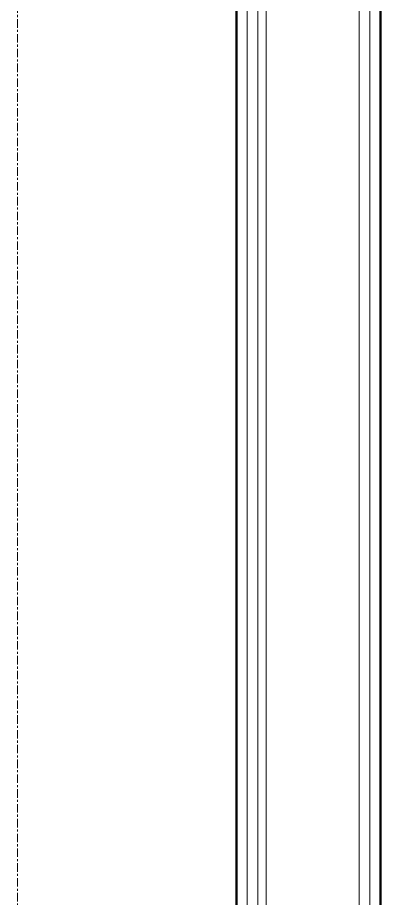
# Model space of a CAD drawing. Header units: inches. Extents: x -4235 to -464, y 9706 to 12425.
# Drawn here: x -3154.3 to -3132.9, y 10088.4 to 10140.4 of the extents above; entities that cross this region are included whole.
import ezdxf

# ---------------------------------------------------------------- set-up
doc = ezdxf.new("R2010")
doc.units = ezdxf.units.IN
doc.header["$MEASUREMENT"] = 0
doc.linetypes.add('Grid Line 1_2_', pattern=[0.875, 0.5, -0.125, 0.125, -0.125])
for name, color, linetype, lineweight in [('0-1', 7, 'Continuous', 5), ('A-WALL-2', 50, 'Continuous', 13), ('I-WALL-1', 250, 'Continuous', 50), ('I-WALL-3', 254, 'Continuous', 9), ('S-GRID-1', 1, 'Grid Line 1_2_', 9)]:
    doc.layers.add(name, color=color, linetype=linetype, lineweight=lineweight)

# ---------------------------------------------------------------- blocks, each defined once
blk = doc.blocks.new('CTR - 1st Phase - Common Walls_rvt-1-BACKGROUND - 1ST FLOOR')
at = {"layer": 'A-WALL-2'}
for p, q in [((-3140.749, 10018.089), (-3140.749, 10356.039)), ((-3140.124, 10018.089), (-3140.124, 10356.039)), ((-3139.624, 10018.089), (-3139.624, 10356.039)), ((-3134.124, 10018.089), (-3134.124, 10356.039)), ((-3133.499, 10018.089), (-3133.499, 10356.039))]:
    blk.add_line(p, q, dxfattribs=at)
at = {"layer": 'I-WALL-1'}
for p, q in [((-3141.374, 10355.414), (-3141.374, 10018.089)), ((-3132.874, 10018.089), (-3132.874, 10355.414))]:
    blk.add_line(p, q, dxfattribs=at)
at = {"layer": 'I-WALL-3'}
for p, q in [((-3141.374, 10355.414), (-3141.374, 10051.403)), ((-3132.874, 10051.401), (-3132.874, 10355.414))]:
    blk.add_line(p, q, dxfattribs=at)

msp = doc.modelspace()

# ---------------------------------------------------------------- linework, layer by layer
at = {"layer": 'S-GRID-1'}
msp.add_line((-3154.324, 9836.18), (-3154.324, 12375.68), dxfattribs=at)

# ---------------------------------------------------------------- block references
at = {"layer": '0-1'}
msp.add_blockref('CTR - 1st Phase - Common Walls_rvt-1-BACKGROUND - 1ST FLOOR', (0, 0), dxfattribs=at)

doc.saveas('drawing.dxf')
